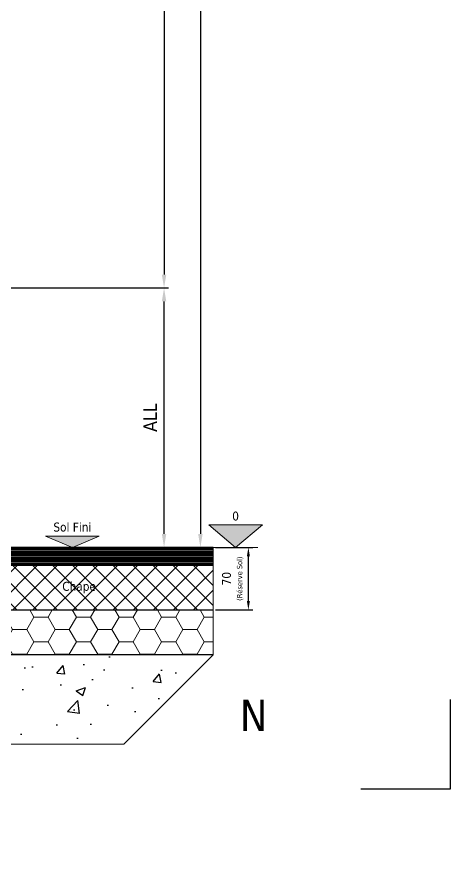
# Model space of a CAD drawing. Header units: millimetres. Extents: x -20000 to 230000, y -17405 to 25402.
# Drawn here: x 135198 to 135683, y -5253 to -4313 of the extents above; entities that cross this region are included whole.
import ezdxf
from ezdxf.enums import TextEntityAlignment as Align

# ---------------------------------------------------------------- set-up
doc = ezdxf.new("R2010")
doc.units = ezdxf.units.MM
doc.header["$PDMODE"] = 35
doc.header["$PDSIZE"] = 0.5
doc.linetypes.add('POINTILLE', pattern=[6.35, 0, -6.35])
doc.layers.get('0').update_dxf_attribs({"lineweight": 13})
doc.layers.get('Defpoints').update_dxf_attribs({"true_color": 0xc2a584})
for name, color, linetype, lineweight in [('0 - 2 (modifié)', 71, 'Continuous', 13), ('1 - BETON', 251, 'Continuous', 25), ('1 - Béton', 251, 'Continuous', 25), ('1 - Cotation', 32, 'Continuous', 13), ('1 - Isolant', 132, 'Continuous', 13), ('1 - Texte', 7, 'Continuous', 13), ('Texte', 7, 'Continuous', 13)]:
    doc.layers.add(name, color=color, linetype=linetype, lineweight=lineweight)
for name, color, linetype, lineweight, plot in [('0 - Invisible', 43, 'Continuous', 0, False), ('Intouchable', 252, 'Continuous', 13, False), ('Non visible', 163, 'Continuous', 25, False)]:
    doc.layers.add(name, color=color, linetype=linetype, lineweight=lineweight, plot=plot)
doc.styles.get("Standard").update_dxf_attribs({"font": 'ARIALUNI.TTF'})
doc.styles.add('Texte Poralu', font='tahomabd.ttf')
doc.dimstyles.new('100 - 1000', dxfattribs={"dimtxt": 15, "dimasz": 15, "dimexe": 5, "dimexo": 2.5, "dimgap": 8, "dimtad": 1, "dimdec": 1, "dimtxsty": 'Texte Poralu', "dimcen": 10, "dimazin": 0, "dimtfac": 1, "dimtdec": 1, "dimtmove": 0, "dimatfit": 3, "dimfxl": 1, "dimarcsym": 0})
doc.dimstyles.new('30 - 1000', dxfattribs={"dimtxt": 10, "dimasz": 10, "dimexe": 5, "dimexo": 2.5, "dimgap": 5, "dimtad": 1, "dimdec": 1, "dimtxsty": 'Texte Poralu', "dimcen": 5, "dimazin": 0, "dimtfac": 1, "dimtdec": 1, "dimtmove": 0, "dimatfit": 3, "dimfxl": 1, "dimarcsym": 0})

# ---------------------------------------------------------------- blocks, each defined once
blk = doc.blocks.new('Cadre Coupe_Elev')
at = {"color": 7}
blk.add_attdef('REPERE_1', text='', height=300, dxfattribs=at).set_placement((1000, 9000), align=Align.MIDDLE_CENTER)
at = {"layer": '1 - Texte', "color": 7}
for tag, p in [('DEFINITION1', (5000, 1200)), ('DEFINITION2', (5000, 800))]:
    blk.add_attdef(tag, text='', height=250, dxfattribs=at).set_placement(p, align=Align.MIDDLE_CENTER)
at = {"layer": 'Non visible', "style": 'Texte Poralu'}
for p in [(5447.11721373623, 4905.799125232807), (5447.11721373623, 4605.799125232807)]:
    blk.add_attdef('REPERE_2', text='', height=35, dxfattribs=at).set_placement(p, align=Align.MIDDLE_LEFT)
blk = doc.blocks.new('Cadre centrage dessin')
at = {"layer": 'Defpoints'}
for p, q in [((682.4999999999999, -806.5000000000127), (682.5, -906.4999999999945)), ((682.5000000000582, -906.5000000000127), (582.5000000000582, -906.5000000000127))]:
    blk.add_line(p, q, dxfattribs=at)
at = {"layer": 'Defpoints', "linetype": 'POINTILLE', "ltscale": 2}
for p, q in [((682.5, -906.4999999999945), (682.5, -906.5000000000455)), ((682.5, -906.5000000000455), (682.5000000000582, -906.5000000000127))]:
    blk.add_line(p, q, dxfattribs=at)
blk = doc.blocks.new('*D955')
at = {"layer": 'Defpoints', "color": 0, "lineweight": -2, "transparency": 16777216}
blk.add_line((135420.0000000001, -3505.668358777199), (135455.9922766959, -3505.668358777199), dxfattribs=at)
at = {"layer": 'Defpoints', "color": 0, "transparency": 16777216}
for p in [(135417.5000000001, -3505.668358777199), (135417.5000000001, -3505.668358777199), (130000, -6005.668358777197)]:
    blk.add_point(p, dxfattribs=at)
at = {"layer": 'Defpoints', "color": 0, "transparency": 16777216, "insert": (135439.246138348, -3495.463523317158), "char_height": 10, "attachment_point": 5, "style": 'Texte Poralu'}
blk.add_mtext('2500', dxfattribs=at)
blk = doc.blocks.new('*U199')
blk.add_hatch(color=256).paths.add_polyline_path([(25, 0), (55, 25), (-5, 25)])
blk.add_line((0, 0), (50, 0))
blk.add_lwpolyline([(25, 0), (55, 25), (-5, 25), (25, 0)])
at = {"style": 'Texte Poralu'}
blk.add_attdef('HAUTEUR', text='', height=10, dxfattribs=at).set_placement((25, 34.99999999999997), align=Align.MIDDLE_CENTER)
blk = doc.blocks.new('*U200')
blk.add_hatch(color=256).paths.add_polyline_path([(0, 0), (29.99999999999999, 12.5), (-30.00000000000001, 12.5)])
blk.add_lwpolyline([(0, 0), (29.99999999999999, 12.5), (-30.00000000000001, 12.5), (0, 0)])
at = {"layer": 'Texte', "insert": (-7.105427357601002e-15, 17.5), "char_height": 10, "attachment_point": 8, "style": 'Texte Poralu'}
blk.add_mtext('Sol Fini', dxfattribs=at)
blk = doc.blocks.new('*D959')
at = {"color": 0, "lineweight": -2, "transparency": 16777216}
for p, q in [((135420, -4906.267790660655), (135461.8284928757, -4906.267790660655)), ((135456.8284928757, -4966.267790660653), (135456.8284928757, -4916.267790660655)), ((135419.9999999992, -4976.267790660653), (135461.8284928757, -4976.267790660653))]:
    blk.add_line(p, q, dxfattribs=at)
at = {"color": 0, "transparency": 16777216}
for points in [[(135455.161826209, -4916.267790660655), (135458.4951595423, -4916.267790660655), (135456.8284928757, -4906.267790660655)], [(135455.161826209, -4966.267790660653), (135458.4951595423, -4966.267790660653), (135456.8284928757, -4976.267790660653)]]:
    blk.add_solid(points, dxfattribs=at)
at = {"layer": 'Defpoints', "color": 0, "transparency": 16777216}
for p in [(135417.5, -4906.267790660655), (135456.8284928757, -4906.267790660655), (135417.4999999992, -4976.267790660653)]:
    blk.add_point(p, dxfattribs=at)
at = {"color": 0, "transparency": 16777216, "insert": (135439.1875705564, -4941.267790660632), "char_height": 10, "attachment_point": 5, "rotation": 90, "style": 'Texte Poralu'}
blk.add_mtext('70 \\P{\\H0.6x;(Réserve Sol)}', dxfattribs=at)
blk = doc.blocks.new('*D961')
at = {"layer": '1 - Cotation', "color": 0, "lineweight": -2, "transparency": 16777216}
for p, q in [((135020.0000000001, -3805.668358777183), (135367.4999999999, -3805.668358777183)), ((135362.4999999999, -3820.668358777183), (135362.4999999999, -4601.267790659957)), ((135120, -4616.267790659957), (135367.4999999999, -4616.267790659957))]:
    blk.add_line(p, q, dxfattribs=at)
at = {"layer": '1 - Cotation', "color": 0, "transparency": 16777216}
for points in [[(135359.9999999999, -3820.668358777183), (135364.9999999999, -3820.668358777183), (135362.4999999999, -3805.668358777183)], [(135359.9999999999, -4601.267790659957), (135364.9999999999, -4601.267790659957), (135362.4999999999, -4616.267790659957)]]:
    blk.add_solid(points, dxfattribs=at)
at = {"layer": 'Defpoints', "color": 0, "transparency": 16777216}
for p in [(135017.5000000001, -3805.668358777183), (135117.5, -4616.267790659957), (135362.4999999999, -4616.267790659957)]:
    blk.add_point(p, dxfattribs=at)
at = {"layer": '1 - Cotation', "color": 0, "transparency": 16777216, "insert": (135346.9999999999, -4210.968074718548), "char_height": 15, "attachment_point": 5, "rotation": 90, "style": 'Texte Poralu'}
blk.add_mtext('H', dxfattribs=at)
blk = doc.blocks.new('*D962')
at = {"layer": '1 - Cotation', "color": 0, "lineweight": -2, "transparency": 16777216}
for p, q in [((135415.0000000002, -3505.668358777183), (135398.1672235971, -3505.668358777183)), ((135403.1672235971, -3520.668358777183), (135403.1672235971, -4891.26779066064)), ((135415, -4906.26779066064), (135398.1672235971, -4906.26779066064))]:
    blk.add_line(p, q, dxfattribs=at)
at = {"layer": '1 - Cotation', "color": 0, "transparency": 16777216}
for points in [[(135400.6672235971, -3520.668358777183), (135405.6672235971, -3520.668358777183), (135403.1672235971, -3505.668358777183)], [(135400.6672235971, -4891.26779066064), (135405.6672235971, -4891.26779066064), (135403.1672235971, -4906.26779066064)]]:
    blk.add_solid(points, dxfattribs=at)
at = {"layer": 'Defpoints', "color": 0, "transparency": 16777216}
for p in [(135417.5000000002, -3505.668358777183), (135403.1672235971, -4906.26779066064), (135417.5, -4906.26779066064)]:
    blk.add_point(p, dxfattribs=at)
at = {"layer": '1 - Cotation', "color": 0, "transparency": 16777216, "insert": (135387.3952289699, -4205.96807471889), "char_height": 15, "attachment_point": 5, "rotation": 90, "style": 'Texte Poralu'}
blk.add_mtext('HSP', dxfattribs=at)
blk = doc.blocks.new('*D965')
at = {"layer": '1 - Cotation', "color": 0, "lineweight": -2, "transparency": 16777216}
for p, q in [((135120, -4616.267790659957), (135367.4999999999, -4616.267790659957)), ((135362.4999999999, -4891.26779066064), (135362.4999999999, -4631.267790659957)), ((135415, -4906.26779066064), (135357.4999999999, -4906.26779066064))]:
    blk.add_line(p, q, dxfattribs=at)
at = {"layer": '1 - Cotation', "color": 0, "transparency": 16777216}
for points in [[(135359.9999999999, -4631.267790659957), (135364.9999999999, -4631.267790659957), (135362.4999999999, -4616.267790659957)], [(135359.9999999999, -4891.26779066064), (135364.9999999999, -4891.26779066064), (135362.4999999999, -4906.26779066064)]]:
    blk.add_solid(points, dxfattribs=at)
at = {"layer": 'Defpoints', "color": 0, "transparency": 16777216}
for p in [(135117.5, -4616.267790659957), (135362.4999999999, -4616.267790659957), (135417.5, -4906.26779066064)]:
    blk.add_point(p, dxfattribs=at)
at = {"layer": '1 - Cotation', "color": 0, "transparency": 16777216, "insert": (135346.9999999999, -4761.267790660277), "char_height": 15, "attachment_point": 5, "rotation": 90, "style": 'Texte Poralu'}
blk.add_mtext('ALL', dxfattribs=at)
blk = doc.blocks.new('*U438')
at = {"layer": '1 - Béton'}
h = blk.add_hatch(dxfattribs=at)
h.set_pattern_fill('ANSI31', color=256, scale=0.5, angle=135)
h.set_pattern_definition([(180, (199.9999999999554, 19.99999999999773), (-3.33066907387547e-16, -1.5875), [])])
h.paths.add_polyline_path([(0, 100), (299.9999999999554, 99.99999999999545), (299.9999999999554, 119.9999999999955), (0, 120)])
h = blk.add_hatch(dxfattribs=at)
h.set_pattern_fill('ANSI37', color=256, scale=5)
h.set_pattern_definition([(45, (199.9999999999554, 9.999999999997726), (-11.22532015133644, 11.22532015133644), []), (135, (199.9999999999554, 9.999999999997726), (-11.22532015133644, -11.22532015133644), [])])
h.paths.add_polyline_path([(0, 50), (299.9999999999554, 49.99999999999545), (299.9999999999554, 99.99999999999545), (0, 100)])
h.paths.add_polyline_path([(125.9083277367138, 65.81766286097815), (173.9506380120663, 65.81766286097815), (173.9506380120663, 87.41940899932604), (125.9083277367138, 87.41940899932604)], flags=24)
at = {"layer": '1 - Isolant'}
h = blk.add_hatch(dxfattribs=at)
h.set_pattern_fill('HONEY', color=256, scale=5)
h.set_pattern_definition([(0, (199.9999999999554, 19.99999999999773), (23.8125, 13.748153225), [15.875, -31.75]), (120, (199.9999999999554, 19.99999999999773), (-23.81249994797095, 13.74815331511695), [15.87499999999995, -31.74999999999991]), (59.99999999999999, (199.9999999999554, 19.99999999999773), (5.202904551637744e-08, 27.49630654011694), [-31.75, 15.875])])
h.paths.add_polyline_path([(0, 0), (299.9999999999554, -6.821210263295947e-12), (299.9999999999554, 49.99999999999545), (0, 50)])
at = {"layer": '0 - Invisible'}
for points in [[(0, 100), (299.9999999999554, 99.99999999999545), (299.9999999999554, 119.9999999999955), (0, 120), (0, 100)], [(0, 50), (299.9999999999554, 49.99999999999545), (299.9999999999554, 99.99999999999545), (0, 100), (0, 50)], [(0, 0), (299.9999999999554, -6.821210263295947e-12), (299.9999999999554, 49.99999999999545), (0, 50), (0, 0)]]:
    blk.add_lwpolyline(points, dxfattribs=at)
at = {"layer": '1 - Béton'}
for points in [[(299.9999999999554, 119.9999999999955), (0, 120), (0, 100), (299.9999999999554, 99.99999999999545)], [(299.9999999999554, 99.99999999999545), (0, 100), (0, 50), (299.9999999999554, 49.99999999999545)]]:
    blk.add_lwpolyline(points, dxfattribs=at)
at = {"layer": '1 - Isolant'}
blk.add_lwpolyline([(299.9999999999554, 49.99999999999545), (0, 50), (0, 0), (299.9999999999554, -6.821210263295947e-12)], dxfattribs=at)
at = {"insert": (149.9999999999777, 74.99999999999763), "char_height": 10, "attachment_point": 5, "style": 'Texte Poralu'}
blk.add_mtext_dynamic_manual_height_columns('Chape', width=39.78362779687997, gutter_width=50, heights=[0], dxfattribs=at)
blk = doc.blocks.new('*U1521')
at = {"layer": '0 - Invisible'}
for p in [(0, 0), (1.782078862990602, -17.82078862990238)]:
    blk.add_point(p, dxfattribs=at)
at = {"layer": 'Texte', "insert": (1.284560267886263, -12.84560267885354), "char_height": 10, "attachment_point": 8, "rotation": 5.710593137499643, "style": 'Texte Poralu'}
blk.add_mtext('Pente 10%', dxfattribs=at)
at = {"layer": 'Texte'}
blk.add_leader([(-38.26816804295959, -19.31334441521903), (41.33480717384009, -11.3530468935387)], dimstyle='30 - 1000', override={"dimgap": 2, "dimtad": 0}, dxfattribs=at)
blk = doc.blocks.new('*U977')
at = {"layer": '1 - BETON'}
h = blk.add_hatch(dxfattribs=at)
h.set_pattern_fill('CONCRETE', color=256, scale=15, style=0, pattern_type=2)
h.set_pattern_definition([(49.99999999999999, (110.0000000008331, -107.0000000005912), (107.589027390113, -9.412820247389266), [11.25, -123.75]), (355, (110.0000000008331, -107.0000000005912), (-20.81270004195, 112.8288200550018), [9, -99]), (100.4514, (118.9657520008331, -107.7844010005912), (86.77640725710323, 103.415931309143), [9.5610285, -105.1713168]), (46.18420000000002, (110.0000000008331, -77.00000000059117), (160.0861572938467, -24.82785214935271), [16.87499999999967, -185.6249999999973]), (96.6356, (123.3405117508331, -79.06899605059118), (140.1994058323055, 146.1176806350663), [14.3415432, -157.75695]), (351.1842, (110.0000000008331, -77.00000000059117), (140.1992917700441, 146.1177901387987), [13.5, -148.5]), (21, (125.0000000008331, -84.50000000059117), (89.53605781776925, -60.39283359980082), [11.25, -123.75]), (326.0000000000001, (125.0000000008331, -84.50000000059117), (36.49729978823726, 108.772506757028), [9, -99]), (71.4514, (132.4613349508331, -89.53274090059114), (126.0333942872235, 48.37957450649286), [9.5610285, -105.1713168]), (37.50000000000001, (110.0000000008331, -107.0000000005912), (1.8239782975936, 49.93407807469672), [0, -97.8, 0, -100.5, 0, -99.375]), (7.499999999999999, (110.0000000008331, -107.0000000005912), (39.46043061632229, 59.16175678235403), [0, -57.3, 0, -95.55, 0, -37.875]), (327.5, (76.5500000008331, -107.0000000005912), (80.07336542586135, -3.383230760156963), [0, -37.5, 0, -117, 0, -155.25]), (317.5, (61.55000000083309, -107.0000000005912), (87.47792540135794, 15.01574734984766), [0, -48.75, 0, -77.69999999999999, 0, -110.25])])
h.paths.add_polyline_path([(-143.1519566087397, -56.47670254198381), (-153.2681680425412, -55.8133444151772), (-143.483635672143, -53.15991190795052)], flags=8)
edge = h.paths.add_edge_path(flags=0)
edge.add_line((-143.3177961404413, -54.81830722496716), (-73.66519282574154, -47.85304689349687))
h.paths.add_polyline_path([(-154.6117021398676, -58.5934676324843), (-72.09846032577867, -50.34214345107541), (-74.24791440389178, -28.84760266994424), (-156.7611562179807, -37.09892685135313)], flags=24)
h.paths.add_polyline_path([(400, -410.0000000006785), (300.0000000000036, -510.0000000006748), (-179.9999999991669, -510.0000000006785), (-179.9999999991633, -42.99999999991633), (-50, -30), (-50, 0), (0, 0), (0, -410.0000000006785)])
at = {"layer": '0 - Invisible'}
blk.add_lwpolyline([(400, -410.0000000006785), (300.0000000000036, -510.0000000006748), (-179.9999999991669, -510.0000000006785)], dxfattribs=at)
at = {"layer": '1 - BETON'}
blk.add_lwpolyline([(400, -410.0000000006785), (0, -410.0000000006785), (0, 0), (-50, 0), (-50, -30), (-179.9999999991633, -42.99999999991633), (-179.9999999991669, -510.0000000006785)], dxfattribs=at)
blk.add_blockref('*U1521', (-114.9999999995816, -36.49999999995816))

msp = doc.modelspace()

# ---------------------------------------------------------------- block references
for name, p in [('*U977', (135017.4999999992, -4616.267790659957)), ('*U438', (135117.5, -5026.267790660635))]:
    msp.add_blockref(name, p)
at = {"layer": '0 - 2 (modifié)'}
ref = msp.add_blockref('Cadre Coupe_Elev', (130000, -10000), dxfattribs=at)
ref.add_attrib('REPERE_2', 'N', dxfattribs={"layer": 'Non visible', "height": 35, "style": 'Texte Poralu'}).set_placement((135447.1172137362, -5094.200874767193), align=Align.MIDDLE_LEFT)
at = {"layer": 'Intouchable'}
msp.add_blockref('Cadre centrage dessin', (135000, -4270.003379446438), dxfattribs=at)
at = {"layer": 'Texte'}
msp.add_blockref('*U199', (135417.5, -4906.267790660655), dxfattribs=at).add_auto_attribs({'HAUTEUR': '0'})
msp.add_blockref('*U200', (135260, -4906.267790660639), dxfattribs=at)

# ---------------------------------------------------------------- dimensions: what is measured, and where the dimension line sits
dim = msp.add_linear_dim(base=(135456.8284928757, -4906.267790660655), p1=(135417.4999999992, -4976.267790660653), p2=(135417.5, -4906.267790660655), angle=90, text='<> \\P{\\H0.6x;(Réserve Sol)}', dimstyle='30 - 1000')
dim.commit()
dim.dimension.update_dxf_attribs({"geometry": '*D959', "text_midpoint": (135439.1875705564, -4941.267790660632)})
at = {"layer": '1 - Cotation'}
for base, p1, p2, text, picture, middle in [((135403.1672235971, -4906.26779066064), (135417.5000000002, -3505.668358777183), (135417.5, -4906.26779066064), 'HSP', '*D962', (135387.3952289699, -4205.96807471889)), ((135362.4999999999, -4616.267790659957), (135017.5000000001, -3805.668358777183), (135117.5, -4616.267790659957), 'H', '*D961', (135346.9999999999, -4210.968074718548)), ((135362.4999999999, -4616.267790659957), (135417.5, -4906.26779066064), (135117.5, -4616.267790659957), 'ALL', '*D965', (135346.9999999999, -4761.267790660277))]:
    dim = msp.add_linear_dim(base=base, p1=p1, p2=p2, angle=90, text=text, dimstyle='100 - 1000', dxfattribs=at)
    dim.commit()
    dim.dimension.update_dxf_attribs({"geometry": picture, "text_midpoint": middle})
at = {"layer": 'Defpoints'}
dim = msp.add_ordinate_dim(feature_location=(135417.5000000001, -3505.668358777199), offset=(0, 0), dtype=0, origin=(130000, -6005.668358777197), dimstyle='30 - 1000', dxfattribs=at)
dim.commit()
dim.dimension.update_dxf_attribs({"geometry": '*D955', "text_midpoint": (135439.246138348, -3495.463523317158)})

doc.saveas('drawing.dxf')
